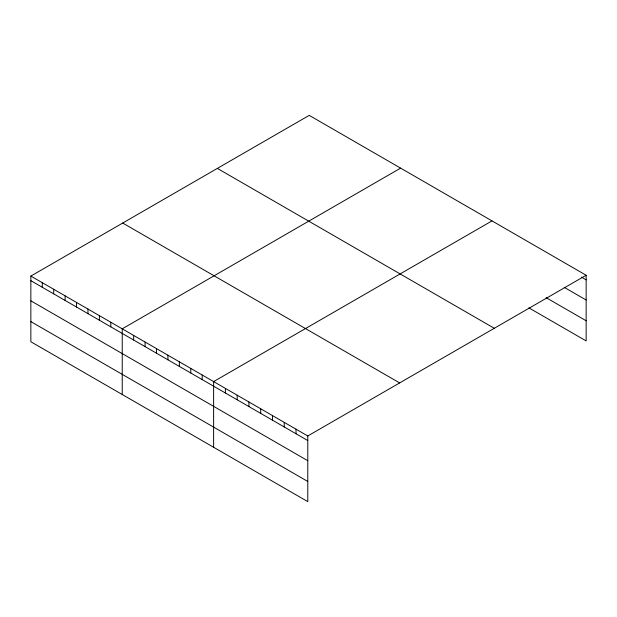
<?xml version="1.0" encoding="UTF-8"?>
<svg xmlns="http://www.w3.org/2000/svg" width="617" height="617" viewBox="0 0 617 617"><rect width="100%" height="100%" fill="white"/><g stroke="black" fill="none" stroke-linecap="round" stroke-linejoin="round"><path stroke-width="0.93" d="M30.85 276.077L307.783 435.964L307.783 501.636L30.85 341.749L30.85 276.077L309.217 115.364L586.15 275.251L586.15 340.923L528.869 307.852M400.603 168.125L122.235 328.838L122.235 394.51M491.996 220.886L213.621 381.599L213.621 447.279M307.783 435.964L586.15 275.251M581.445 277.126L586.15 279.848M564.177 287.314L586.15 300.001M546.13 297.664L586.15 320.763M217.354 168.402L494.286 328.283M122.714 223.045L399.646 382.926M30.85 280.673L307.783 440.561M30.85 300.834L307.783 460.714M30.85 321.596L307.783 481.484M296.013 429.17L296.013 433.766M284.244 422.375L284.244 426.972M272.475 415.58L272.475 420.177M260.706 408.786L260.706 413.382M248.936 401.991L248.936 406.588M237.167 395.196L237.167 399.785M225.398 388.394L225.398 392.99M202.199 375.005L202.199 379.602M190.776 368.411L190.776 373.007M179.354 361.817L179.354 366.413M167.932 355.222L167.932 359.819M156.51 348.628L156.51 353.225M145.088 342.034L145.088 346.631M133.658 335.432L133.658 340.029M110.813 322.244L110.813 326.84M99.391 315.649L99.391 320.246M87.969 309.055L87.969 313.652M76.547 302.461L76.547 307.058M65.117 295.867L65.117 300.464M53.694 289.273L53.694 293.862M42.272 282.671L42.272 287.267"/></g></svg>
